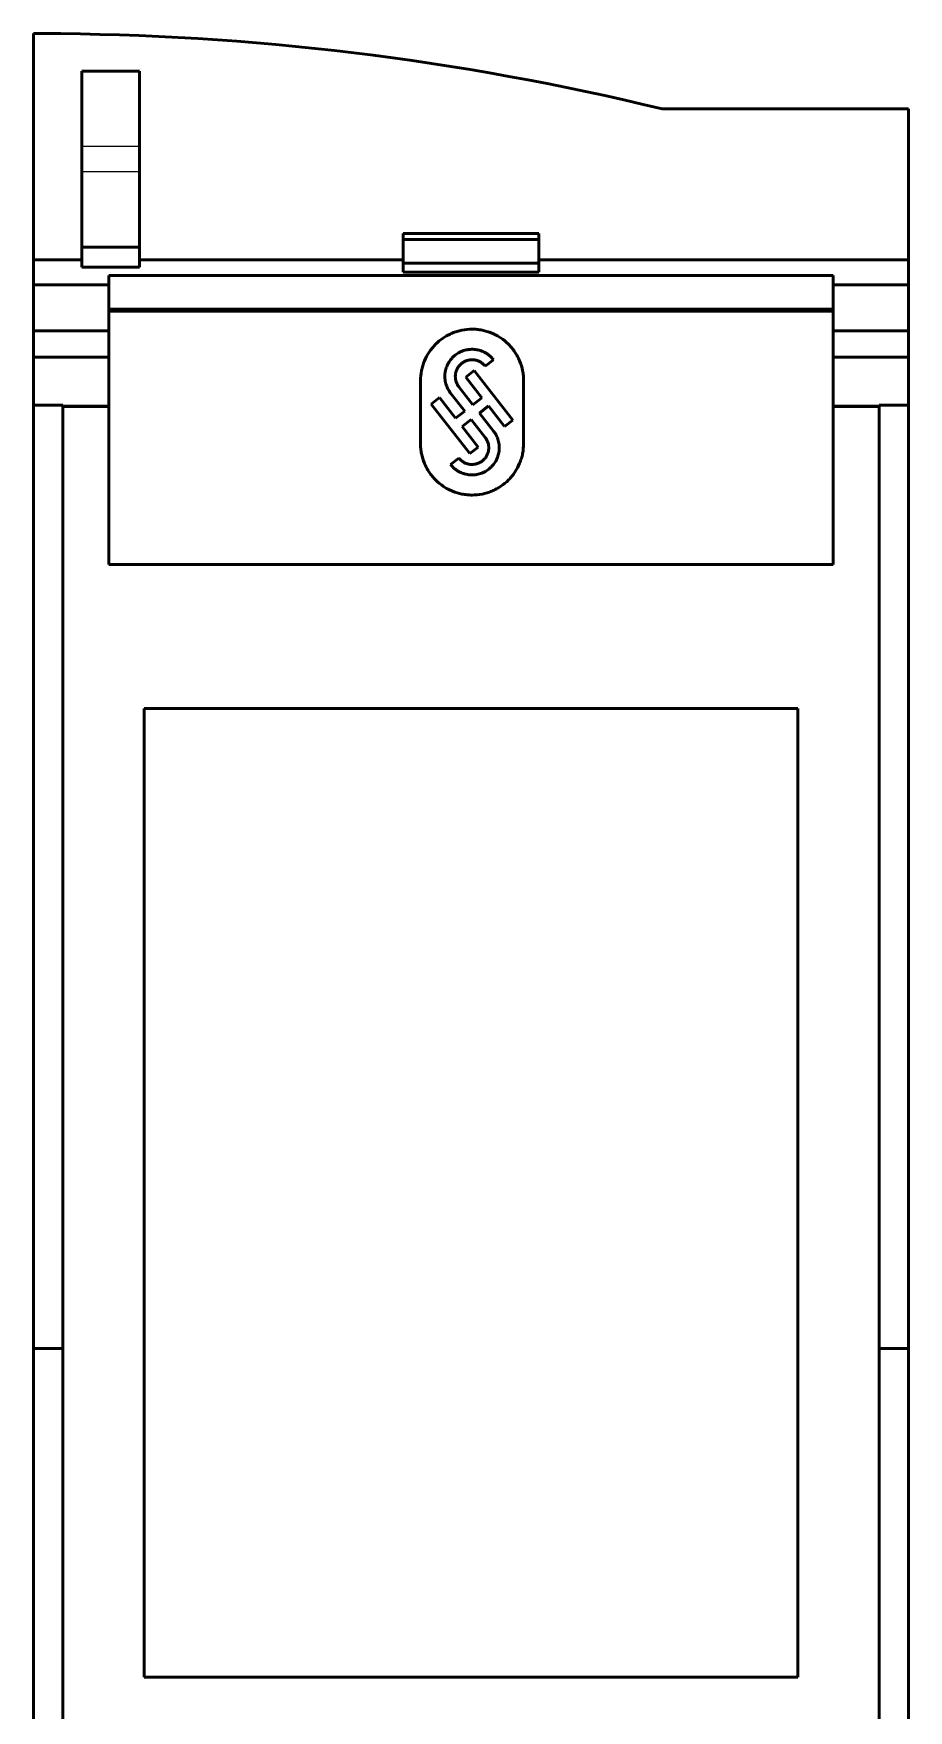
# Model space of a CAD drawing. Header units: millimetres. Extents: x 0 to 841, y 0 to 594.
# Drawn here: x 109.9 to 144.7, y 380.2 to 446.9 of the extents above; entities that cross this region are included whole.
import ezdxf

# ---------------------------------------------------------------- set-up
doc = ezdxf.new("R2010")
doc.units = ezdxf.units.MM
doc.layers.add('1', color=7, linetype='Continuous')

msp = doc.modelspace()

# ---------------------------------------------------------------- linework, layer by layer
at = {"layer": '1', "color": 7, "linetype": 'Continuous', "lineweight": 50}
for p, q in [((109.883, 437.937), (109.883, 446.937)), ((110.184, 446.937), (109.883, 446.937)), ((111.803, 445.437), (111.803, 442.437)), ((114.103, 445.437), (111.803, 445.437)), ((114.103, 445.437), (114.103, 442.437)), ((144.683, 443.937), (134.883, 443.937)), ((144.683, 437.937), (144.683, 443.937)), ((111.803, 442.437), (111.803, 441.437)), ((114.103, 442.437), (114.103, 441.437)), ((111.803, 438.437), (111.803, 441.437)), ((114.103, 438.437), (114.103, 441.437)), ((111.803, 438.437), (111.803, 437.644)), ((114.103, 438.437), (111.803, 438.437)), ((114.103, 438.437), (114.103, 437.644)), ((124.583, 438.973), (124.583, 438.737)), ((129.983, 438.973), (124.583, 438.973)), ((124.583, 438.737), (124.583, 437.801)), ((129.983, 438.737), (124.583, 438.737)), ((129.983, 438.973), (129.983, 438.737)), ((129.983, 438.737), (129.983, 437.801)), ((109.883, 436.937), (109.883, 437.937)), ((111.803, 437.937), (109.883, 437.937)), ((124.583, 437.937), (114.103, 437.937)), ((124.583, 437.801), (124.583, 437.437)), ((129.983, 437.801), (124.583, 437.801)), ((144.683, 437.937), (129.983, 437.937)), ((129.983, 437.801), (129.983, 437.437)), ((144.683, 436.937), (144.683, 437.937)), ((114.103, 437.644), (111.803, 437.644)), ((112.883, 436.937), (112.883, 437.308)), ((112.883, 437.308), (141.683, 437.308)), ((129.983, 437.437), (124.583, 437.437)), ((141.683, 437.308), (141.683, 436.937)), ((109.883, 435.104), (109.883, 436.937)), ((112.883, 436.937), (109.883, 436.937)), ((112.883, 436.937), (112.883, 435.104)), ((141.683, 436.937), (141.683, 435.104)), ((144.683, 436.937), (141.683, 436.937)), ((144.683, 435.104), (144.683, 436.937)), ((141.683, 435.968), (112.883, 435.968)), ((112.883, 435.887), (141.683, 435.887)), ((109.883, 434.054), (109.883, 435.104)), ((112.883, 435.104), (109.883, 435.104)), ((112.883, 434.054), (112.883, 435.104)), ((141.683, 435.104), (141.683, 434.054)), ((144.683, 435.104), (141.683, 435.104)), ((144.683, 434.054), (144.683, 435.104)), ((112.883, 434.054), (109.883, 434.054)), ((109.883, 432.154), (109.883, 434.054)), ((112.883, 434.054), (112.883, 432.112)), ((127.848, 433.699), (128.177, 433.956)), ((144.683, 434.054), (141.683, 434.054)), ((141.683, 434.054), (141.683, 432.112)), ((144.683, 432.154), (144.683, 434.054)), ((125.274, 430.622), (125.274, 433.122)), ((127.407, 433.523), (127.079, 433.266)), ((127.079, 433.266), (127.72, 432.445)), ((128.946, 431.553), (127.407, 433.523)), ((129.374, 433.122), (129.374, 430.622)), ((126.031, 432.447), (125.702, 432.191)), ((126.672, 431.627), (126.031, 432.447)), ((126.472, 432.624), (127.032, 431.908)), ((127.36, 432.164), (126.8, 432.881)), ((127.72, 432.445), (127.36, 432.164)), ((109.883, 394.614), (109.883, 432.154)), ((111.053, 432.154), (109.883, 432.154)), ((111.053, 432.154), (111.053, 394.614)), ((112.883, 432.112), (111.053, 432.112)), ((111.053, 432.096), (112.883, 432.096)), ((112.883, 432.096), (112.883, 432.112)), ((112.883, 425.804), (112.883, 432.096)), ((125.702, 432.191), (127.241, 430.221)), ((127.032, 431.908), (126.672, 431.627)), ((127.617, 431.836), (127.976, 432.117)), ((128.177, 431.119), (127.617, 431.836)), ((127.976, 432.117), (128.618, 431.296)), ((141.683, 432.096), (141.683, 432.112)), ((143.513, 432.112), (141.683, 432.112)), ((141.683, 425.804), (141.683, 432.096)), ((141.683, 432.096), (143.513, 432.096)), ((143.513, 432.154), (143.513, 394.614)), ((144.683, 432.154), (143.513, 432.154)), ((144.683, 394.614), (144.683, 432.154)), ((126.928, 431.298), (127.288, 431.579)), ((127.57, 430.477), (126.928, 431.298)), ((127.288, 431.579), (127.848, 430.863)), ((128.618, 431.296), (128.946, 431.553)), ((127.241, 430.221), (127.57, 430.477)), ((126.8, 430.044), (126.472, 429.787)), ((141.683, 425.804), (112.883, 425.804)), ((114.283, 381.537), (114.283, 420.077)), ((114.283, 420.077), (140.283, 420.077)), ((140.283, 420.077), (140.283, 381.537)), ((109.883, 318.931), (109.883, 394.614)), ((111.053, 394.614), (109.883, 394.614)), ((111.053, 394.614), (111.053, 319.066)), ((143.513, 394.614), (143.513, 319.066)), ((144.683, 394.614), (143.513, 394.614)), ((144.683, 318.931), (144.683, 394.614)), ((140.283, 381.537), (114.283, 381.537))]:
    msp.add_line(p, q, dxfattribs=at)
at = {"layer": '1', "color": 7, "linetype": 'Continuous', "lineweight": 25}
for p, q in [((114.103, 442.437), (111.803, 442.437)), ((114.103, 441.437), (111.803, 441.437))]:
    msp.add_line(p, q, dxfattribs=at)
at = {"layer": '1', "color": 7, "linetype": 'Continuous', "lineweight": 50}
msp.add_arc((109.883, 341.27), 105.667, 76.31445, 89.83687, dxfattribs=at)
for points, knots in [([(125.274, 433.122), (125.274, 433.257), (125.287, 433.39), (125.327, 433.587), (125.343, 433.652), (125.372, 433.748), (125.383, 433.78), (125.405, 433.844), (125.418, 433.876), (125.482, 434.031), (125.545, 434.148), (125.638, 434.288), (125.667, 434.329), (125.697, 434.369), (125.718, 434.396), (125.729, 434.409), (125.782, 434.474), (125.827, 434.524), (125.969, 434.666), (126.072, 434.751), (126.212, 434.844), (126.241, 434.863), (126.299, 434.897), (126.328, 434.914), (126.417, 434.961), (126.538, 435.018), (126.664, 435.064), (126.76, 435.093), (126.792, 435.102), (126.858, 435.118), (126.891, 435.126), (127.056, 435.159), (127.189, 435.172), (127.39, 435.172), (127.457, 435.169), (127.557, 435.159), (127.591, 435.155), (127.658, 435.145), (127.691, 435.139), (127.855, 435.106), (127.983, 435.068), (128.138, 435.004), (128.169, 434.99), (128.215, 434.968), (128.23, 434.961), (128.26, 434.946), (128.335, 434.907), (128.407, 434.864), (128.573, 434.753), (128.677, 434.668), (128.797, 434.548), (128.82, 434.524), (128.865, 434.474), (128.887, 434.449), (128.951, 434.371), (129.03, 434.264), (129.099, 434.149), (129.147, 434.06), (129.162, 434.03), (129.191, 433.969), (129.205, 433.938), (129.269, 433.783), (129.308, 433.655), (129.341, 433.491), (129.347, 433.458), (129.357, 433.392), (129.361, 433.358), (129.371, 433.257), (129.374, 433.189), (129.374, 433.122)], [0, 0, 0, 0, 0.0625, 0.0625, 0.09375, 0.09375, 0.109375, 0.109375, 0.125, 0.125, 0.1875, 0.1875, 0.203125, 0.210938, 0.210938, 0.21875, 0.21875, 0.25, 0.25, 0.3125, 0.3125, 0.328125, 0.328125, 0.34375, 0.34375, 0.375, 0.40625, 0.40625, 0.421875, 0.421875, 0.4375, 0.4375, 0.5, 0.5, 0.53125, 0.53125, 0.546875, 0.546875, 0.5625, 0.5625, 0.625, 0.625, 0.640625, 0.640625, 0.648438, 0.648438, 0.65625, 0.6875, 0.6875, 0.75, 0.75, 0.765625, 0.765625, 0.78125, 0.78125, 0.8125, 0.84375, 0.84375, 0.859375, 0.859375, 0.875, 0.875, 0.9375, 0.9375, 0.953125, 0.953125, 0.96875, 0.96875, 1, 1, 1, 1]), ([(128.177, 433.956), (128.133, 434.012), (128.084, 434.063), (128.004, 434.132), (127.976, 434.154), (127.932, 434.185), (127.917, 434.195), (127.887, 434.214), (127.872, 434.223), (127.795, 434.266), (127.73, 434.295), (127.647, 434.323), (127.63, 434.328), (127.595, 434.337), (127.578, 434.342), (127.526, 434.353), (127.491, 434.359), (127.386, 434.372), (127.315, 434.374), (127.227, 434.367), (127.209, 434.366), (127.174, 434.361), (127.121, 434.353), (127.035, 434.334), (126.968, 434.312), (126.919, 434.293), (126.902, 434.286), (126.87, 434.272), (126.853, 434.264), (126.774, 434.224), (126.714, 434.186), (126.631, 434.121), (126.604, 434.098), (126.565, 434.061), (126.553, 434.049), (126.528, 434.023), (126.516, 434.01), (126.459, 433.943), (126.418, 433.885), (126.375, 433.808), (126.366, 433.792), (126.35, 433.761), (126.342, 433.744), (126.321, 433.696), (126.308, 433.663), (126.275, 433.562), (126.259, 433.493), (126.249, 433.405), (126.247, 433.387), (126.244, 433.352), (126.242, 433.299), (126.244, 433.211), (126.252, 433.141), (126.264, 433.071), (126.272, 433.036), (126.301, 432.933), (126.326, 432.867), (126.374, 432.773), (126.391, 432.742), (126.429, 432.682), (126.45, 432.652), (126.472, 432.624)], [0, 0, 0, 0, 0.0625, 0.0625, 0.09375, 0.09375, 0.109375, 0.109375, 0.125, 0.125, 0.1875, 0.1875, 0.203125, 0.203125, 0.21875, 0.21875, 0.25, 0.25, 0.3125, 0.3125, 0.328125, 0.328125, 0.34375, 0.375, 0.40625, 0.40625, 0.421875, 0.421875, 0.4375, 0.4375, 0.5, 0.5, 0.53125, 0.53125, 0.546875, 0.546875, 0.5625, 0.5625, 0.625, 0.625, 0.640625, 0.640625, 0.65625, 0.65625, 0.6875, 0.6875, 0.75, 0.75, 0.765625, 0.765625, 0.78125, 0.8125, 0.84375, 0.84375, 0.875, 0.875, 0.9375, 0.9375, 0.96875, 0.96875, 1, 1, 1, 1]), ([(126.8, 432.881), (126.773, 432.915), (126.75, 432.952), (126.721, 433.01), (126.712, 433.03), (126.696, 433.071), (126.689, 433.092), (126.672, 433.155), (126.664, 433.197), (126.66, 433.251), (126.66, 433.262), (126.659, 433.284), (126.659, 433.295), (126.66, 433.328), (126.662, 433.35), (126.67, 433.414), (126.679, 433.456), (126.696, 433.508), (126.7, 433.519), (126.708, 433.539), (126.72, 433.569), (126.744, 433.618), (126.768, 433.654), (126.786, 433.681), (126.793, 433.69), (126.806, 433.707), (126.813, 433.716), (126.849, 433.757), (126.88, 433.787), (126.932, 433.827), (126.949, 433.84), (126.977, 433.857), (126.986, 433.863), (127.005, 433.874), (127.015, 433.879), (127.064, 433.903), (127.104, 433.919), (127.156, 433.934), (127.167, 433.936), (127.188, 433.941), (127.199, 433.943), (127.231, 433.949), (127.253, 433.952), (127.318, 433.956), (127.361, 433.955), (127.427, 433.948), (127.448, 433.944), (127.49, 433.934), (127.532, 433.923), (127.573, 433.907), (127.613, 433.89), (127.632, 433.88), (127.689, 433.848), (127.725, 433.823), (127.774, 433.78), (127.79, 433.765), (127.82, 433.733), (127.835, 433.717), (127.848, 433.699)], [0, 0, 0, 0, 0.0625, 0.0625, 0.09375, 0.09375, 0.125, 0.125, 0.1875, 0.1875, 0.203125, 0.203125, 0.21875, 0.21875, 0.25, 0.25, 0.3125, 0.3125, 0.328125, 0.328125, 0.34375, 0.375, 0.40625, 0.40625, 0.421875, 0.421875, 0.4375, 0.4375, 0.5, 0.5, 0.53125, 0.53125, 0.546875, 0.546875, 0.5625, 0.5625, 0.625, 0.625, 0.640625, 0.640625, 0.65625, 0.65625, 0.6875, 0.6875, 0.75, 0.75, 0.78125, 0.78125, 0.8125, 0.84375, 0.84375, 0.875, 0.875, 0.9375, 0.9375, 0.96875, 0.96875, 1, 1, 1, 1]), ([(126.472, 429.787), (126.516, 429.731), (126.565, 429.68), (126.645, 429.611), (126.672, 429.589), (126.716, 429.559), (126.731, 429.549), (126.761, 429.53), (126.776, 429.521), (126.853, 429.477), (126.918, 429.448), (127.002, 429.421), (127.019, 429.416), (127.053, 429.406), (127.07, 429.402), (127.123, 429.39), (127.158, 429.384), (127.263, 429.371), (127.333, 429.369), (127.422, 429.376), (127.44, 429.378), (127.475, 429.382), (127.528, 429.39), (127.614, 429.41), (127.681, 429.432), (127.731, 429.451), (127.747, 429.458), (127.78, 429.472), (127.796, 429.48), (127.875, 429.52), (127.935, 429.558), (128.018, 429.623), (128.045, 429.646), (128.084, 429.683), (128.096, 429.696), (128.121, 429.721), (128.132, 429.734), (128.19, 429.801), (128.231, 429.859), (128.274, 429.936), (128.283, 429.952), (128.299, 429.983), (128.306, 430), (128.328, 430.048), (128.34, 430.081), (128.373, 430.182), (128.389, 430.25), (128.402, 430.357), (128.405, 430.392), (128.406, 430.462), (128.405, 430.533), (128.396, 430.603), (128.384, 430.673), (128.376, 430.708), (128.348, 430.81), (128.322, 430.876), (128.275, 430.971), (128.257, 431.002), (128.219, 431.062), (128.199, 431.091), (128.177, 431.119)], [0, 0, 0, 0, 0.0625, 0.0625, 0.09375, 0.09375, 0.109375, 0.109375, 0.125, 0.125, 0.1875, 0.1875, 0.203125, 0.203125, 0.21875, 0.21875, 0.25, 0.25, 0.3125, 0.3125, 0.328125, 0.328125, 0.34375, 0.375, 0.40625, 0.40625, 0.421875, 0.421875, 0.4375, 0.4375, 0.5, 0.5, 0.53125, 0.53125, 0.546875, 0.546875, 0.5625, 0.5625, 0.625, 0.625, 0.640625, 0.640625, 0.65625, 0.65625, 0.6875, 0.6875, 0.75, 0.75, 0.78125, 0.78125, 0.8125, 0.84375, 0.84375, 0.875, 0.875, 0.9375, 0.9375, 0.96875, 0.96875, 1, 1, 1, 1]), ([(129.374, 430.622), (129.374, 430.486), (129.361, 430.353), (129.322, 430.157), (129.306, 430.092), (129.277, 429.996), (129.266, 429.963), (129.243, 429.9), (129.231, 429.868), (129.167, 429.713), (129.104, 429.596), (129.011, 429.457), (128.982, 429.415), (128.952, 429.375), (128.931, 429.349), (128.92, 429.335), (128.867, 429.27), (128.822, 429.22), (128.68, 429.078), (128.577, 428.993), (128.437, 428.9), (128.408, 428.882), (128.35, 428.847), (128.321, 428.83), (128.232, 428.783), (128.112, 428.725), (127.986, 428.68), (127.889, 428.651), (127.857, 428.642), (127.792, 428.625), (127.758, 428.618), (127.593, 428.585), (127.46, 428.572), (127.259, 428.572), (127.192, 428.575), (127.091, 428.585), (127.057, 428.589), (126.99, 428.599), (126.957, 428.605), (126.793, 428.637), (126.665, 428.676), (126.509, 428.74), (126.479, 428.754), (126.433, 428.776), (126.418, 428.783), (126.387, 428.798), (126.313, 428.837), (126.241, 428.88), (126.074, 428.992), (125.971, 429.076), (125.851, 429.196), (125.828, 429.22), (125.783, 429.27), (125.761, 429.295), (125.697, 429.373), (125.617, 429.48), (125.549, 429.595), (125.501, 429.684), (125.486, 429.714), (125.457, 429.775), (125.443, 429.806), (125.379, 429.961), (125.34, 430.089), (125.307, 430.253), (125.302, 430.286), (125.292, 430.352), (125.288, 430.386), (125.278, 430.487), (125.274, 430.554), (125.274, 430.622)], [0, 0, 0, 0, 0.0625, 0.0625, 0.09375, 0.09375, 0.109375, 0.109375, 0.125, 0.125, 0.1875, 0.1875, 0.203125, 0.210937, 0.210937, 0.21875, 0.21875, 0.25, 0.25, 0.3125, 0.3125, 0.328125, 0.328125, 0.34375, 0.34375, 0.375, 0.40625, 0.40625, 0.421875, 0.421875, 0.4375, 0.4375, 0.5, 0.5, 0.53125, 0.53125, 0.546875, 0.546875, 0.5625, 0.5625, 0.625, 0.625, 0.640625, 0.640625, 0.648437, 0.648437, 0.65625, 0.6875, 0.6875, 0.75, 0.75, 0.765625, 0.765625, 0.78125, 0.78125, 0.8125, 0.84375, 0.84375, 0.859375, 0.859375, 0.875, 0.875, 0.9375, 0.9375, 0.953125, 0.953125, 0.96875, 0.96875, 1, 1, 1, 1]), ([(127.848, 430.863), (127.875, 430.828), (127.898, 430.791), (127.928, 430.733), (127.936, 430.714), (127.952, 430.673), (127.959, 430.652), (127.977, 430.589), (127.984, 430.546), (127.988, 430.492), (127.989, 430.481), (127.989, 430.46), (127.989, 430.449), (127.988, 430.416), (127.987, 430.394), (127.979, 430.33), (127.97, 430.287), (127.953, 430.235), (127.949, 430.225), (127.941, 430.205), (127.928, 430.174), (127.904, 430.126), (127.881, 430.089), (127.862, 430.063), (127.856, 430.054), (127.842, 430.037), (127.836, 430.028), (127.8, 429.987), (127.769, 429.957), (127.717, 429.917), (127.7, 429.904), (127.672, 429.886), (127.662, 429.881), (127.643, 429.87), (127.634, 429.865), (127.585, 429.84), (127.545, 429.825), (127.492, 429.81), (127.482, 429.807), (127.46, 429.802), (127.45, 429.8), (127.417, 429.795), (127.396, 429.792), (127.331, 429.787), (127.287, 429.788), (127.222, 429.796), (127.201, 429.8), (127.158, 429.809), (127.116, 429.821), (127.076, 429.836), (127.036, 429.854), (127.016, 429.864), (126.959, 429.896), (126.924, 429.921), (126.874, 429.963), (126.858, 429.978), (126.828, 430.01), (126.814, 430.027), (126.8, 430.044)], [0, 0, 0, 0, 0.0625, 0.0625, 0.09375, 0.09375, 0.125, 0.125, 0.1875, 0.1875, 0.203125, 0.203125, 0.21875, 0.21875, 0.25, 0.25, 0.3125, 0.3125, 0.328125, 0.328125, 0.34375, 0.375, 0.40625, 0.40625, 0.421875, 0.421875, 0.4375, 0.4375, 0.5, 0.5, 0.53125, 0.53125, 0.546875, 0.546875, 0.5625, 0.5625, 0.625, 0.625, 0.640625, 0.640625, 0.65625, 0.65625, 0.6875, 0.6875, 0.75, 0.75, 0.78125, 0.78125, 0.8125, 0.84375, 0.84375, 0.875, 0.875, 0.9375, 0.9375, 0.96875, 0.96875, 1, 1, 1, 1])]:
    msp.add_open_spline(points, degree=3, knots=knots, dxfattribs=at)

doc.saveas('drawing.dxf')
